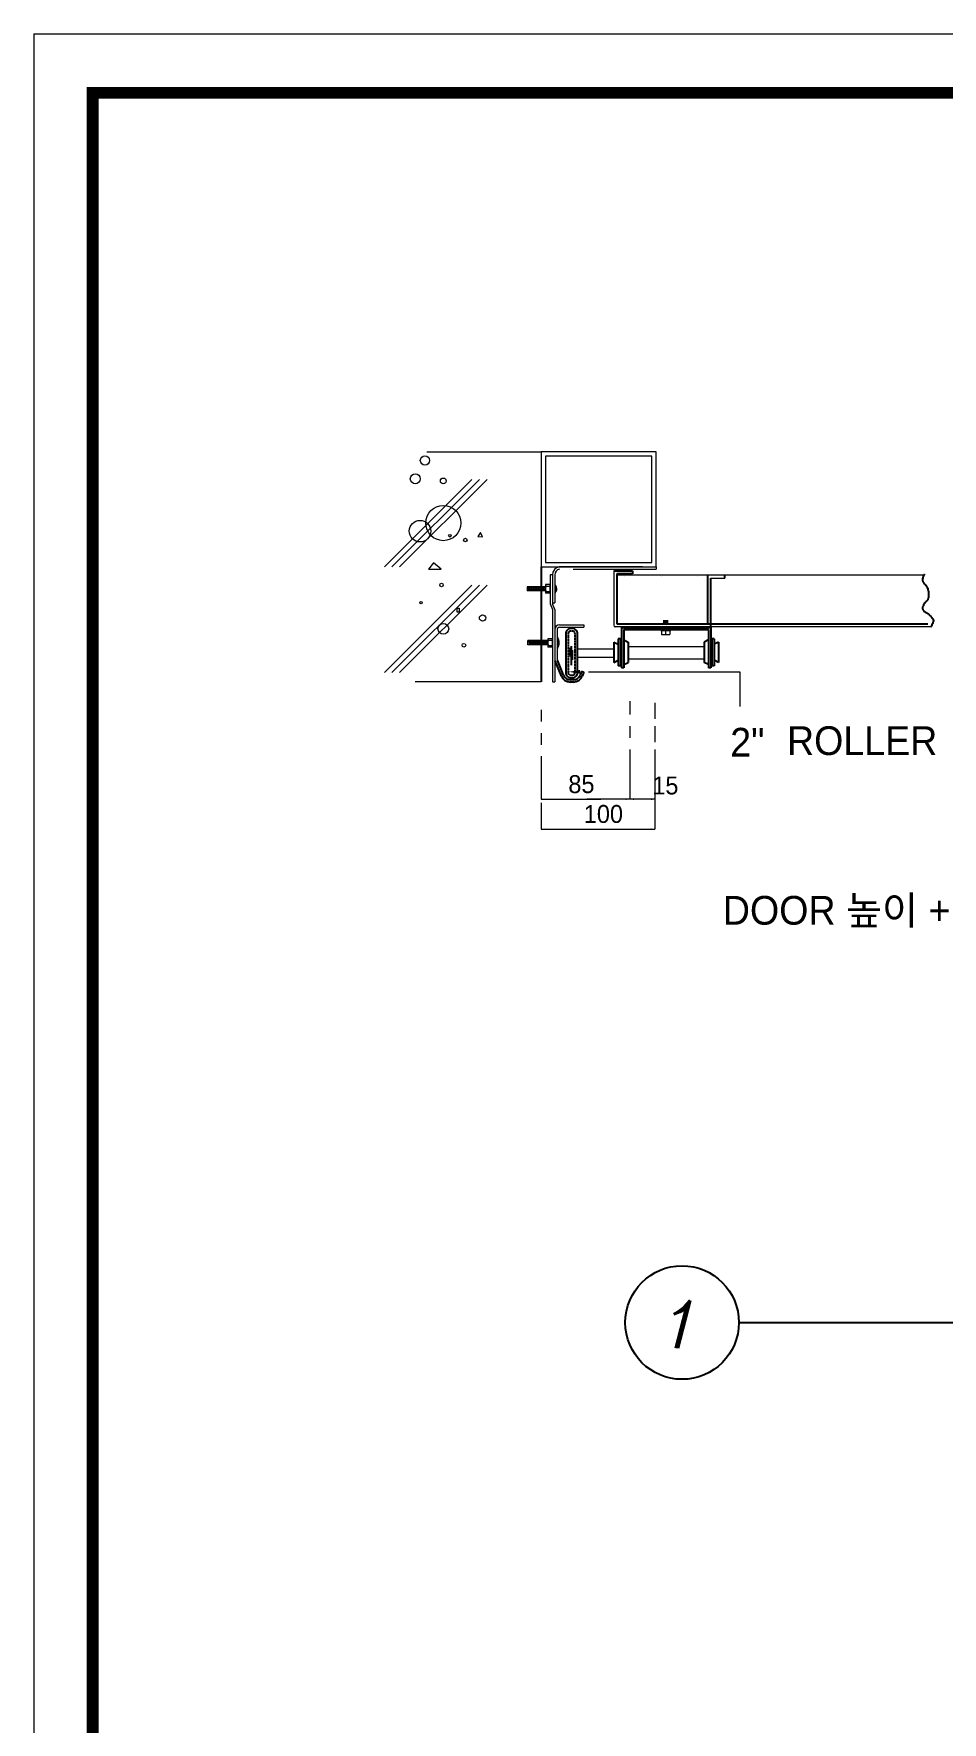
# Model space of a CAD drawing. Header units: millimetres. Extents: x 37414 to 54689, y 15261 to 27488.
# Drawn here: x 37414 to 40704, y 21375 to 27488 of the extents above; entities that cross this region are included whole.
import ezdxf

# ---------------------------------------------------------------- set-up
doc = ezdxf.new("R2010")
doc.units = ezdxf.units.MM
doc.linetypes.add('HIDDEN', pattern=[0.375, 0.25, -0.125])
doc.layers.get('0').update_dxf_attribs({"lineweight": 13})
for name, color, linetype in [('BORDER', 2, 'Continuous'), ('DIM', 7, 'Continuous'), ('DIMENSION', 1, 'Continuous'), ('FORM', 7, 'Continuous'), ('GREEN', 3, 'Continuous'), ('HEAVY', 5, 'Continuous'), ('LIGHT', 1, 'Continuous'), ('LINE2', 5, 'Continuous'), ('MEDIUM', 2, 'Continuous')]:
    doc.layers.add(name, color=color, linetype=linetype)
doc.layers.add('치수', color=7, linetype='Continuous', lineweight=13)
doc.styles.add('ITALICC', font='italicc', dxfattribs={"height": 138.122195})
doc.styles.get("Standard").update_dxf_attribs({"font": 'Gulim.ttf'})

msp = doc.modelspace()

# ---------------------------------------------------------------- linework, layer by layer
at = {"color": 251}
for q in [(54689.1, 27488.3), (37414.4, 15261.4)]:
    msp.add_line((37414.4, 27488.3), q, dxfattribs=at)
for p, q in [((38837.3, 25974.2), (39251.5, 25974.2)), ((39251.5, 25874.9), (39251.5, 25142.1)), ((39514.4, 25543.6), (39514.4, 25346.7)), ((39866.6, 25517.6), (39917.2, 25517.6)), ((40663.2, 25341.1), (39520, 25341.1)), ((39209.3, 25142.1), (38795.1, 25142.1)), ((39251.5, 25142.1), (38848.9, 25142.1))]:
    msp.add_line(p, q)
at = {"color": 5}
for p, q in [((38683.9, 25558.4), (39000.4, 25874.9)), ((38711.5, 25558.4), (39028, 25874.9)), ((38739.1, 25558.4), (39055.6, 25874.9)), ((39618.4, 25558.2), (39316.6, 25558.2)), ((39667.5, 25558.2), (39667.5, 25550)), ((39282.6, 25493.7), (39267.4, 25493.7)), ((39267.4, 25493.7), (39267.4, 25463.4)), ((39267.4, 25493.7), (39268.6, 25488)), ((39282.6, 25495), (39282.6, 25462.1)), ((39282.6, 25495), (39283.4, 25495)), ((39283.4, 25495), (39283.4, 25462.1)), ((39284, 25529.5), (39284, 25424.3)), ((39292.4, 25529.5), (39284, 25529.5)), ((39292.4, 25529.5), (39292.4, 25424.3)), ((39292.8, 25529.3), (39292.8, 25428.4)), ((39301.2, 25529.3), (39301.2, 25428.4)), ((39367.1, 25550), (39667.5, 25550)), ((38683.9, 25175.5), (39000.4, 25492)), ((38711.5, 25175.5), (39028, 25492)), ((38739.1, 25175.5), (39055.6, 25492)), ((39200.9, 25486.1), (39200.9, 25470.9)), ((39206.9, 25486.1), (39200.9, 25486.1)), ((39206.9, 25470.9), (39200.9, 25470.9)), ((39204.5, 25486.1), (39205.5, 25470.9)), ((39213, 25486.1), (39206.9, 25486.1)), ((39213, 25470.9), (39206.9, 25470.9)), ((39208.7, 25486.1), (39209.8, 25470.9)), ((39212.9, 25486.1), (39214, 25470.9)), ((39219, 25486.1), (39213, 25486.1)), ((39219, 25470.9), (39213, 25470.9)), ((39217.1, 25486.1), (39218.2, 25470.9)), ((39225.1, 25486.1), (39219, 25486.1)), ((39225.1, 25470.9), (39219, 25470.9)), ((39221.4, 25486.1), (39222.4, 25470.9)), ((39231.1, 25486.1), (39225.1, 25486.1)), ((39231.1, 25470.9), (39225.1, 25470.9)), ((39225.6, 25486.1), (39226.6, 25470.9)), ((39229.8, 25486.1), (39230.8, 25470.9)), ((39237.2, 25486.1), (39231.1, 25486.1)), ((39237.2, 25470.9), (39231.1, 25470.9)), ((39234, 25486.1), (39235.1, 25470.9)), ((39243.2, 25486.1), (39237.2, 25486.1)), ((39243.2, 25470.9), (39237.2, 25470.9)), ((39238.2, 25486.1), (39239.3, 25470.9)), ((39242.5, 25486.1), (39243.5, 25470.9)), ((39249.3, 25486.1), (39243.2, 25486.1)), ((39249.3, 25470.9), (39243.2, 25470.9)), ((39246.7, 25486.1), (39247.7, 25470.9)), ((39255.3, 25486.1), (39249.3, 25486.1)), ((39255.3, 25470.9), (39249.3, 25470.9)), ((39250.9, 25486.1), (39251.9, 25470.9)), ((39255.1, 25486.1), (39256.1, 25470.9)), ((39261.4, 25486.1), (39255.3, 25486.1)), ((39261.4, 25470.9), (39255.3, 25470.9)), ((39259.3, 25486.1), (39260.4, 25470.9)), ((39267.4, 25486.1), (39261.4, 25486.1)), ((39267.4, 25470.9), (39261.4, 25470.9)), ((39263.5, 25486.1), (39264.6, 25470.9)), ((39268.4, 25469), (39267.4, 25463.4)), ((39282.6, 25463.4), (39267.4, 25463.4)), ((39267.5, 25477.7), (39268.4, 25469)), ((39268.6, 25488), (39267.6, 25479.4)), ((39268.4, 25469), (39282.6, 25469)), ((39268.6, 25488), (39282.6, 25488)), ((39282.6, 25462.1), (39283.4, 25462.1)), ((39302.1, 25492.7), (39301.3, 25492.7)), ((39302.1, 25464.4), (39301.3, 25464.4)), ((39302.2, 25492.7), (39302.2, 25464.5)), ((39284, 25424.3), (39292.4, 25403.3)), ((39300.8, 25403.3), (39292.4, 25424.3)), ((39292.4, 25403.3), (39292.4, 25142.1)), ((39292.8, 25428.4), (39301.2, 25428.4)), ((39300.8, 25403.3), (39300.8, 25142.1)), ((39301.3, 25331.2), (39301.3, 25223.8)), ((39309.7, 25331.2), (39309.7, 25223.8)), ((39318.1, 25348), (39406.5, 25348)), ((39318.1, 25339.6), (39406.5, 25339.6)), ((39406.5, 25348), (39406.5, 25339.6)), ((39685, 25329.6), (39720.6, 25329.6)), ((39685, 25328.1), (39685, 25329.6)), ((39685, 25328.1), (39702.8, 25326.9)), ((39687.8, 25327.9), (39687.8, 25313.6)), ((39687.9, 25314.8), (39689.1, 25313.5)), ((39688.7, 25312.8), (39717.3, 25312.8)), ((39690.9, 25312.8), (39699.9, 25312.8)), ((39703, 25314.8), (39701.7, 25313.5)), ((39702.8, 25326.9), (39720.6, 25328.1)), ((39703, 25314.8), (39703, 25329.6)), ((39703, 25314.8), (39704.2, 25313.5)), ((39706, 25312.8), (39715.1, 25312.8)), ((39718.1, 25314.8), (39716.9, 25313.5)), ((39718.1, 25327.9), (39718.1, 25313.6)), ((39720.6, 25328.1), (39720.6, 25329.6)), ((39209.5, 25291), (39203.4, 25291)), ((39203.4, 25275.8), (39203.4, 25291)), ((39209.5, 25275.8), (39203.4, 25275.8)), ((39207, 25291), (39208.1, 25275.8)), ((39215.3, 25291), (39209.3, 25291)), ((39209.3, 25291), (39209.3, 25275.8)), ((39215.3, 25275.8), (39209.3, 25275.8)), ((39212.9, 25291), (39213.9, 25275.8)), ((39221.4, 25291), (39215.3, 25291)), ((39221.4, 25275.8), (39215.3, 25275.8)), ((39217.1, 25291), (39218.2, 25275.8)), ((39221.3, 25291), (39222.4, 25275.8)), ((39227.4, 25291), (39221.4, 25291)), ((39227.4, 25275.8), (39221.4, 25275.8)), ((39225.6, 25291), (39226.6, 25275.8)), ((39233.5, 25291), (39227.4, 25291)), ((39233.5, 25275.8), (39227.4, 25275.8)), ((39229.8, 25291), (39230.8, 25275.8)), ((39239.5, 25291), (39233.5, 25291)), ((39239.5, 25275.8), (39233.5, 25275.8)), ((39234, 25291), (39235, 25275.8)), ((39238.2, 25291), (39239.2, 25275.8)), ((39245.6, 25291), (39239.5, 25291)), ((39245.6, 25275.8), (39239.5, 25275.8)), ((39242.4, 25291), (39243.5, 25275.8)), ((39251.6, 25291), (39245.6, 25291)), ((39251.6, 25275.8), (39245.6, 25275.8)), ((39246.6, 25291), (39247.7, 25275.8)), ((39250.9, 25291), (39251.9, 25275.8)), ((39257.7, 25291), (39251.6, 25291)), ((39257.7, 25275.8), (39251.6, 25275.8)), ((39255.1, 25291), (39256.1, 25275.8)), ((39263.8, 25291), (39257.7, 25291)), ((39263.8, 25275.8), (39257.7, 25275.8)), ((39259.3, 25291), (39260.3, 25275.8)), ((39263.5, 25291), (39264.5, 25275.8)), ((39269.8, 25291), (39263.8, 25291)), ((39269.8, 25275.8), (39263.8, 25275.8)), ((39267.7, 25291), (39268.8, 25275.8)), ((39275.9, 25291), (39269.8, 25291)), ((39275.9, 25275.8), (39269.8, 25275.8)), ((39271.9, 25291), (39273, 25275.8)), ((39291.2, 25298.1), (39276, 25298.1)), ((39276, 25298.1), (39277.2, 25292.3)), ((39276, 25298.1), (39276, 25267.8)), ((39277, 25273.3), (39276, 25267.8)), ((39291.2, 25267.8), (39276, 25267.8)), ((39277.2, 25292.3), (39276.1, 25283.8)), ((39276.1, 25282), (39277, 25273.3)), ((39277, 25273.3), (39291.2, 25273.3)), ((39277.2, 25292.3), (39291.2, 25292.3)), ((39291.2, 25299.4), (39291.2, 25266.5)), ((39291.2, 25299.4), (39291.9, 25299.4)), ((39291.2, 25266.5), (39291.9, 25266.5)), ((39291.9, 25299.4), (39291.9, 25266.5)), ((39310.7, 25304.2), (39309.9, 25304.2)), ((39310.7, 25262), (39309.9, 25262)), ((39310.8, 25304), (39310.8, 25262.2)), ((39383.4, 25261.5), (39514.4, 25261.5)), ((39383.4, 25231.5), (39514.4, 25231.5)), ((39292.4, 25142.1), (39300.8, 25142.1))]:
    msp.add_line(p, q, dxfattribs=at)
at = {"color": 3}
for p, q in [((39532.2, 25528.3), (39532.2, 25528.3)), ((39554.8, 25522.8), (39554.8, 25522.8)), ((39639.8, 25527.8), (39639.8, 25527.8)), ((39685.8, 25523), (39685.8, 25523)), ((39816.9, 25523.3), (39816.9, 25523.3)), ((40028.8, 25528.3), (40028.8, 25528.3)), ((40136.4, 25527.8), (40136.4, 25527.8)), ((40652.4, 25473.4), (40652.4, 25473.4)), ((40637, 25419.3), (40637, 25419.3))]:
    msp.add_line(p, q, dxfattribs=at)
at = {"color": 1}
msp.add_line((39514.4, 25285.6), (39514.4, 25231.5), dxfattribs=at)
at = {"color": 2}
for p, q in [((39566.9, 25269.8), (39841.7, 25269.8)), ((39568.3, 25224.5), (39843.1, 25224.5))]:
    msp.add_line(p, q, dxfattribs=at)
msp.add_lwpolyline([(38947.3, 25408.2), (38955.1, 25408.2), (38955.1, 25393.9), (38947.3, 25393.9)], close=True)
for centre, radius in [((38921.3, 25670.8), 4.69), ((38977.2, 25655.2), 6.5), ((39039.6, 25373.1), 11.6), ((38972, 25274.3), 6.5)]:
    msp.add_circle(centre, radius)
at = {"color": 5}
for centre, radius, start, end in [((39322.2, 25529.3), 29.5, 101.00855, 180), ((39322.2, 25529.3), 21, 101.47834, 180), ((39275.1, 25478.5), 7.57, 172.91159, 185.86985), ((39288.5, 25478.6), 19.7, 314.35802, 45.94447), ((39318.1, 25331.2), 16.8, 90, 180), ((39318.1, 25331.2), 8.41, 90, 180), ((39688.7, 25313.6), 0.841, 180, 270), ((39690.9, 25315.3), 2.52, 224.36579, 270), ((39699.9, 25315.3), 2.52, 270, 315.63421), ((39706, 25315.3), 2.52, 224.36579, 270), ((39715.1, 25315.3), 2.52, 270, 315.63421), ((39717.3, 25313.6), 0.841, 270, 0), ((39283.7, 25282.8), 7.57, 172.91159, 185.86985), ((39277, 25283.1), 39.8, 328.01669, 31.9601), ((39318.1, 25223.8), 16.8, 180, 202), ((39318.1, 25223.8), 8.41, 180, 202)]:
    msp.add_arc(centre, radius, start, end, dxfattribs=at)
msp.add_arc((39520, 25346.7), 5.57, 180, 270)
at = {"layer": 'BORDER', "color": 4}
msp.add_line((39967.6, 22822), (43663.8, 22822), dxfattribs=at)
msp.add_circle((39762, 22822), 205.6, dxfattribs=at)
at = {"layer": 'DIM', "lineweight": 9}
for p, q in [((39032.5, 25682.2), (39022.1, 25667.9)), ((39039, 25666.6), (39032.5, 25682.2)), ((39022.1, 25667.9), (39039, 25666.6)), ((38862.2, 25573), (38844, 25549.6)), ((38889.5, 25549.6), (38862.2, 25573)), ((38844, 25549.6), (38889.5, 25549.6)), ((38889.5, 25549.6), (38889.5, 25549.6))]:
    msp.add_line(p, q, dxfattribs=at)
at = {"layer": 'DIM', "color": 7}
msp.add_line((39251.5, 25558.4), (39251.5, 25142.1), dxfattribs=at)
at = {"layer": 'DIM', "lineweight": 13}
for points in [[(39667.5, 25558.2), (39667.5, 25974.2), (39251.5, 25974.2), (39251.5, 25558.2), (39667.5, 25558.2)], [(39651.9, 25573.8), (39651.9, 25958.6), (39267.1, 25958.6), (39267.1, 25573.8)]]:
    msp.add_lwpolyline(points, close=True, dxfattribs=at)
at = {"layer": 'DIM', "lineweight": 9}
for centre, radius in [((38831, 25943.5), 16.9), ((38795.9, 25877.2), 18.2), ((38897.3, 25869.4), 10.4), ((38897.3, 25716.6), 63.7), ((38813.1, 25687.5), 39), ((38890.8, 25492.4), 6.5), ((38816.7, 25428.7), 3.9), ((38897.3, 25333.8), 19.5)]:
    msp.add_circle(centre, radius, dxfattribs=at)
at = {"layer": 'DIMENSION', "linetype": 'HIDDEN'}
msp.add_lwpolyline([(39349.6, 25175, 0.414214), (39358.8, 25165.8), (39365, 25165.8, 0.414214), (39374.2, 25175), (39374.2, 25316.4, 0.414214), (39365, 25325.6), (39358.8, 25325.6, 0.414214), (39349.6, 25316.4)], format="xyb", close=True, dxfattribs=at)
at = {"layer": 'FORM', "const_width": 42.6}
msp.add_lwpolyline([(37627.8, 27274.8), (54475.7, 27274.8), (54475.7, 15474.9), (37627.8, 15474.9)], close=True, dxfattribs=at)
at = {"layer": 'GREEN'}
for p, q in [((39525.9, 25532.9), (39525.9, 25351.4)), ((39582, 25532.9), (39525.9, 25532.9)), ((39855.5, 25351.4), (39855.5, 25529)), ((39866.6, 25341.1), (39866.6, 25517.6)), ((39917.2, 25517.6), (39917.2, 25528.4)), ((39525.9, 25351.4), (40651.6, 25351.4)), ((39525.9, 25351.4), (39855.5, 25351.4)), ((40022.5, 25351.4), (40352.1, 25351.4))]:
    msp.add_line(p, q, dxfattribs=at)
at = {"layer": 'HEAVY', "color": 5}
for p, q in [((39324.7, 25162.5), (39302.5, 25217.5)), ((39332.5, 25165.7), (39310.3, 25220.7)), ((39368.3, 25149.5), (39356.6, 25149.5)), ((39368.3, 25141.1), (39356.6, 25141.1)), ((39398.2, 25180.3), (39392.4, 25165.7)), ((39398.2, 25180.3), (39406, 25177.1)), ((39406, 25177.1), (39400.2, 25162.5))]:
    msp.add_line(p, q, dxfattribs=at)
msp.add_lwpolyline([(39340.4, 25175, 0.414214), (39358.8, 25156.5), (39365, 25156.5, 0.414214), (39383.4, 25175), (39383.4, 25316.4, 0.414214), (39365, 25334.8), (39358.8, 25334.8, 0.414214), (39340.4, 25316.4)], format="xyb", close=True, dxfattribs=at)
for centre, radius, start, end in [((39356.6, 25175.4), 34.3, 202, 270), ((39356.6, 25175.4), 25.9, 202, 270), ((39368.3, 25175.4), 25.9, 270, 338), ((39368.3, 25175.4), 34.3, 270, 338)]:
    msp.add_arc(centre, radius, start, end, dxfattribs=at)
at = {"layer": 'LIGHT'}
for p, q in [((39694.2, 25354.9), (39696, 25356.8)), ((39694.2, 25354.9), (39709.6, 25353.6)), ((39695.6, 25353.6), (39694.2, 25354.9)), ((39694.2, 25352.1), (39695.6, 25353.6)), ((39694.2, 25352.1), (39704.7, 25351.2)), ((39695.1, 25351.2), (39694.2, 25352.1)), ((39696, 25365.3), (39696, 25356.8)), ((39700.2, 25365.4), (39701.9, 25357)), ((39707.8, 25365.1), (39707.8, 25355.2)), ((39709.6, 25353.6), (39707.8, 25355.2)), ((39708.2, 25352), (39709.6, 25353.6)), ((39709.1, 25351.2), (39708.2, 25352)), ((39356.2, 25265.2), (39356.2, 25234)), ((39360, 25271.4), (39360, 25201.6)), ((39363.7, 25256.4), (39363.7, 25221.5))]:
    msp.add_line(p, q, dxfattribs=at)
for centre in [(39692.5, 25279.5), (39692.5, 25276.7)]:
    msp.add_arc(centre, 76.9, 78.22724, 87.68394, dxfattribs=at)
at = {"layer": 'LINE2'}
for p, q in [((40634, 25518), (40632.2, 25514.4)), ((40632.2, 25514.4), (40632.2, 25507.1)), ((40632.2, 25507.1), (40634, 25505.3)), ((40635.8, 25523.4), (40634, 25521.6)), ((40634, 25521.6), (40634, 25518)), ((40634, 25505.3), (40634, 25503.5)), ((40634, 25503.5), (40637.6, 25499.9)), ((40637.6, 25527), (40635.8, 25525.2)), ((40635.8, 25525.2), (40635.8, 25523.4)), ((40637.6, 25528.8), (40637.6, 25527)), ((40639.5, 25528.8), (40637.6, 25528.8)), ((40637.6, 25499.9), (40639.5, 25496.3)), ((40639.5, 25530.6), (40639.5, 25528.8)), ((40639.5, 25496.3), (40643.1, 25492.7)), ((40643.1, 25492.7), (40644.9, 25489.1)), ((40644.9, 25489.1), (40648.5, 25487.2)), ((40648.5, 25434.8), (40644.9, 25433)), ((40644.9, 25433), (40644.9, 25431.2)), ((40648.5, 25487.2), (40648.5, 25483.6)), ((40648.5, 25483.6), (40650.3, 25481.8)), ((40652.1, 25438.4), (40648.5, 25434.8)), ((40650.3, 25481.8), (40652.1, 25478.2)), ((40652.1, 25478.2), (40652.1, 25474.6)), ((40652.1, 25474.6), (40653.9, 25471)), ((40653.9, 25445.7), (40652.1, 25443.9)), ((40652.1, 25443.9), (40652.1, 25438.4)), ((40653.9, 25471), (40653.9, 25445.7)), ((40634, 25415), (40632.2, 25413.1)), ((40632.2, 25413.1), (40632.2, 25405.9)), ((40632.2, 25405.9), (40634, 25404.1)), ((40635.8, 25416.8), (40634, 25415)), ((40634, 25404.1), (40634, 25402.3)), ((40634, 25402.3), (40635.8, 25400.5)), ((40637.6, 25424), (40635.8, 25422.2)), ((40635.8, 25422.2), (40635.8, 25416.8)), ((40635.8, 25400.5), (40635.8, 25398.7)), ((40635.8, 25398.7), (40637.6, 25398.7)), ((40639.5, 25425.8), (40637.6, 25424)), ((40637.6, 25398.7), (40637.6, 25396.9)), ((40637.6, 25396.9), (40639.5, 25396.9)), ((40641.3, 25429.4), (40639.5, 25425.8)), ((40639.5, 25396.9), (40641.3, 25395.1)), ((40644.9, 25431.2), (40641.3, 25429.4)), ((40641.3, 25395.1), (40644.9, 25393.3)), ((40644.9, 25393.3), (40648.5, 25391.5)), ((40648.5, 25391.5), (40650.3, 25389.6)), ((40650.3, 25389.6), (40652.1, 25389.6)), ((40652.1, 25389.6), (40653.9, 25387.8)), ((40653.9, 25387.8), (40655.7, 25386)), ((40655.7, 25386), (40659.4, 25382.4)), ((40659.4, 25382.4), (40661.2, 25382.4)), ((40661.2, 25382.4), (40661.2, 25380.6)), ((40661.2, 25380.6), (40663, 25378.8)), ((40663, 25378.8), (40666.6, 25375.2)), ((40666.6, 25375.2), (40668.4, 25371.6)), ((40668.4, 25371.6), (40670.2, 25371.6)), ((40670.2, 25371.6), (40670.2, 25369.8)), ((40664.8, 25342.7), (40663.2, 25341.1)), ((40666.6, 25348.1), (40664.8, 25342.7)), ((40668.4, 25351.7), (40666.6, 25348.1)), ((40668.4, 25353.5), (40668.4, 25351.7)), ((40670.2, 25353.5), (40668.4, 25353.5)), ((40670.2, 25369.8), (40672, 25366.1)), ((40672, 25360.7), (40670.2, 25358.9)), ((40670.2, 25358.9), (40670.2, 25353.5)), ((40672, 25366.1), (40672, 25360.7))]:
    msp.add_line(p, q, dxfattribs=at)
at = {"layer": 'LINE2', "const_width": 4.4}
msp.add_lwpolyline([(39526.3, 25529), (40639.5, 25529, -0.329815)], format="xyb", dxfattribs=at)
at = {"layer": 'MEDIUM'}
for p, q in [((39514.4, 25543.6), (39582, 25543.6)), ((39582, 25543.6), (39582, 25532.9)), ((39542.6, 25339.1), (39865.9, 25339.1)), ((39542.6, 25339.1), (39542.6, 25192.1)), ((39550.7, 25331.1), (39857.9, 25331.1)), ((39550.7, 25331.1), (39550.7, 25192.1)), ((39857.9, 25331.1), (39857.9, 25192.1)), ((39865.9, 25339.1), (39865.9, 25192.1)), ((39514.4, 25285.6), (39514.4, 25212.3)), ((39514.4, 25285.6), (39530.5, 25277.6)), ((39538.6, 25297.8), (39530.5, 25297.8)), ((39530.5, 25297.8), (39530.5, 25200)), ((39538.6, 25297.8), (39538.6, 25200)), ((39550.7, 25293.7), (39566.9, 25285.6)), ((39566.9, 25285.6), (39566.9, 25212.3)), ((39857.9, 25293.7), (39841.7, 25285.6)), ((39841.7, 25285.6), (39841.7, 25212.3)), ((39878.1, 25297.8), (39870, 25297.8)), ((39870, 25297.8), (39870, 25200)), ((39878.1, 25297.8), (39878.1, 25200)), ((39894.2, 25285.6), (39878.1, 25277.6)), ((39894.2, 25285.6), (39894.2, 25212.3)), ((39514.4, 25212.3), (39530.5, 25220.4)), ((39538.6, 25200), (39530.5, 25200)), ((39550.7, 25192.1), (39542.6, 25192.1)), ((39550.7, 25204.2), (39566.9, 25212.3)), ((39857.9, 25204.2), (39841.7, 25212.3)), ((39865.9, 25192.1), (39857.9, 25192.1)), ((39878.1, 25200), (39870, 25200)), ((39894.2, 25212.3), (39878.1, 25220.4))]:
    msp.add_line(p, q, dxfattribs=at)
at = {"layer": '치수', "lineweight": 9}
for p, q in [((39423, 25177.6), (39971.3, 25177.6)), ((39971.3, 25177.6), (39971.3, 25052.1))]:
    msp.add_line(p, q, dxfattribs=at)
at = {"layer": '치수', "lineweight": 13}
for p, q in [((39572.6, 25071.8), (39572.6, 25023.1)), ((39663.3, 25065.2), (39663.3, 25023.1)), ((39251.5, 25040.5), (39251.5, 24998.4)), ((39663.3, 25049.4), (39663.3, 25007.4)), ((39251.5, 24956.4), (39251.5, 24914.3)), ((39572.6, 24981), (39572.6, 24939)), ((39663.3, 24981), (39663.3, 24939)), ((39663.3, 24965.3), (39663.3, 24923.2)), ((39572.6, 24896.9), (39572.6, 24852.1)), ((39663.3, 24896.9), (39663.3, 24852.1)), ((39251.5, 24872.3), (39251.5, 24827.4)), ((39251.5, 24849.8), (39251.5, 24716.7)), ((39572.6, 24852.1), (39572.6, 24716.9)), ((39572.6, 24852.1), (39572.6, 24718.9)), ((39663.3, 24881.2), (39663.3, 24836.3)), ((39663.3, 24852.1), (39663.3, 24718.9)), ((39663.3, 24852.1), (39663.3, 24608.6)), ((39663.3, 24836.3), (39663.3, 24703.2)), ((39663.3, 24836.3), (39663.3, 24716.7)), ((39251.5, 24716.9), (39467.4, 24716.9)), ((39251.5, 24716.9), (39335.1, 24716.9)), ((39251.5, 24703.6), (39251.5, 24608)), ((39335.1, 24716.9), (39353, 24716.9)), ((39663.3, 24716.9), (39416.9, 24716.9)), ((39251.5, 24608.7), (39663.3, 24608.6))]:
    msp.add_line(p, q, dxfattribs=at)
at = {"layer": '치수', "lineweight": 9}
msp.add_solid([(39391.9, 25171.2), (39391.9, 25184.8), (39350.9, 25178)], dxfattribs=at)
at = {"layer": '치수', "lineweight": 13}
for points in [[(39266.7, 24719.5), (39266.7, 24714.4), (39251.5, 24716.9)], [(39557.7, 24719), (39557.7, 24714), (39572.9, 24716.5)], [(39588, 24719), (39588, 24714), (39572.9, 24716.5)], [(39649, 24718.8), (39649, 24713.8), (39664.1, 24716.3)], [(39268.2, 24611), (39268.2, 24605.9), (39253.1, 24608.5)], [(39648.2, 24611.2), (39648.2, 24606.1), (39663.3, 24608.6)]]:
    msp.add_solid(points, dxfattribs=at)

# ---------------------------------------------------------------- texts
at = {"layer": 'BORDER', "color": 4, "style": 'ITALICC'}
msp.add_text('1', height=171.5, dxfattribs=at).set_placement((39687.7, 22729.8))
at = {"layer": '치수', "lineweight": 9}
for s, p in [('2"', (39936.3, 24871.1)), ('ROLLER', (40141.8, 24876.8))]:
    msp.add_text(s, height=104, dxfattribs=at).set_placement(p)
at = {"layer": '치수', "lineweight": 13}
for s, p in [('85', (39350.1, 24739)), ('15', (39654.1, 24734)), ('100', (39406.1, 24631))]:
    msp.add_text(s, height=65, dxfattribs=at).set_placement(p)
at = {"layer": '치수', "lineweight": 9, "insert": (39909.5, 24366.6), "char_height": 104, "width": 1575.702, "attachment_point": 1}
msp.add_mtext('DOOR 높이 + 1000', dxfattribs=at)

doc.saveas('drawing.dxf')
